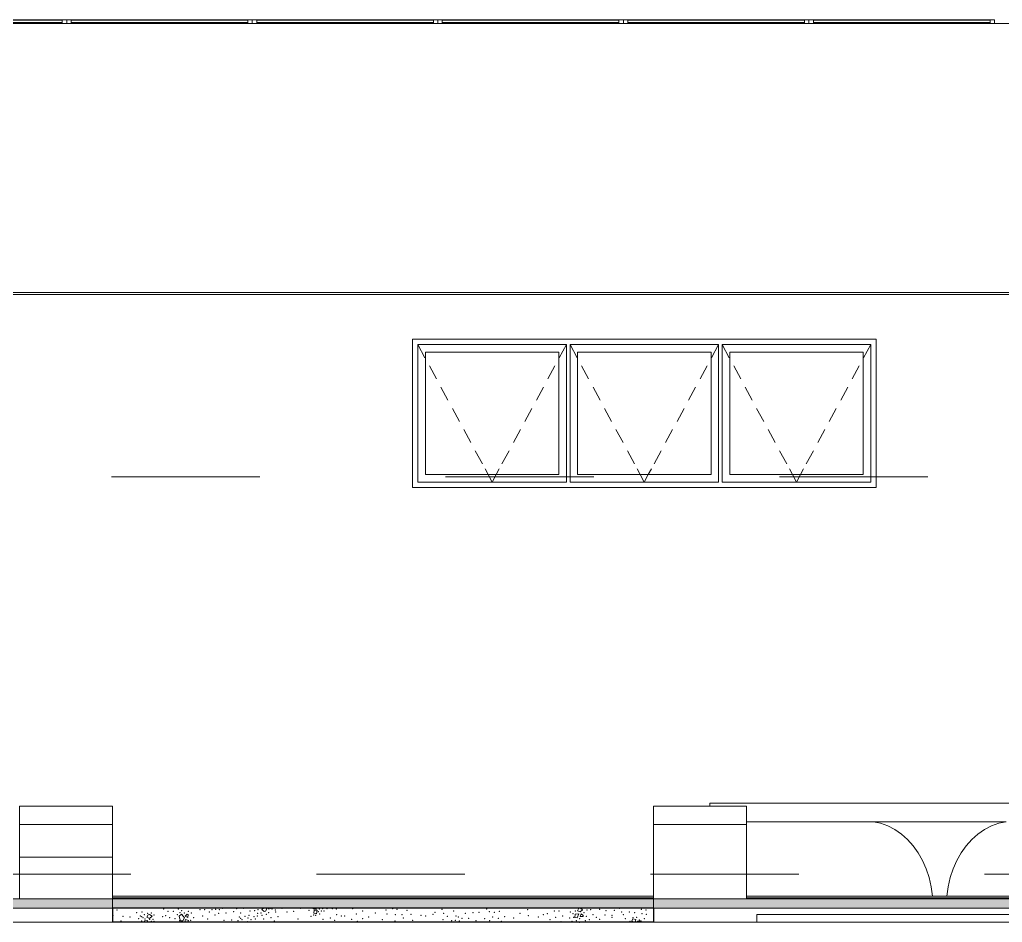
# Model space of a CAD drawing. Header units: metres. Extents: x -77 to 95, y 0 to 9.
# Drawn here: x -52.33 to -47.04, y -0.14 to 4.72 of the extents above; entities that cross this region are included whole.
import ezdxf

# ---------------------------------------------------------------- set-up
doc = ezdxf.new("R2010")
doc.units = ezdxf.units.M
doc.header["$MEASUREMENT"] = 0
doc.linetypes.add('AStair_dashed', pattern=[1.8, 0.8, -1])
for name, color, linetype, lineweight, true_color in [('0_Caneta_No__97', 7, 'Continuous', 5, 0x6b6b6b), ('Janelas Archicad_Caneta_No__9', 7, 'Continuous', 5, 0x020202), ('Janelas Archicad_Caneta_No__97', 7, 'Continuous', 5, 0x6b6b6b), ('LAJES.EST_Caneta_No__95', 7, 'Continuous', 0, 0xaeaeae)]:
    doc.layers.add(name, color=color, linetype=linetype, lineweight=lineweight, true_color=true_color)
for name, color, linetype, lineweight in [('FORRO.EXEC_Caneta_No__241', 7, 'Continuous', 13), ('Janelas Archicad_Caneta_No__241', 7, 'Continuous', 13), ('LAJES.EST_Caneta_No__241', 7, 'Continuous', 13), ('LAJES.EST_Caneta_No__3', 7, 'Continuous', 25), ('PAREDE CONSTRUIR_Caneta_No__241', 7, 'Continuous', 13), ('TERRENO.ARQ_Caneta_No__241', 7, 'Continuous', 13)]:
    doc.layers.add(name, color=color, linetype=linetype, lineweight=lineweight)
doc.layers.add('LAJES.EST', color=7, linetype='Continuous')
doc.layers.add('TERRENO.ARQ', color=7, linetype='Continuous')

# ---------------------------------------------------------------- blocks, each defined once
blk = doc.blocks.new('*X4')
at = {"layer": 'LAJES.EST_Caneta_No__241', "color": 7, "linetype": 'Continuous', "lineweight": 13}
for p, q in [((-51.6466, -0.1136), (-51.6405, -0.1008)), ((-51.6405, -0.1008), (-51.6323, -0.0988)), ((-51.6323, -0.0988), (-51.6196, -0.1088)), ((-51.473, -0.1081), (-51.4613, -0.097)), ((-51.4613, -0.097), (-51.4491, -0.1096)), ((-51.4406, -0.1079), (-51.4296, -0.0977)), ((-51.4296, -0.0977), (-51.4246, -0.0997)), ((-51.4246, -0.0997), (-51.4274, -0.1154)), ((-51.0186, -0.065), (-51.0284, -0.073)), ((-51.0157, -0.083), (-51.0284, -0.073)), ((-51.0076, -0.081), (-51.0157, -0.083)), ((-51.0081, -0.065), (-51.0014, -0.0682)), ((-51.0014, -0.0682), (-51.0076, -0.081)), ((-50.9879, -0.0701), (-50.9942, -0.065)), ((-50.9859, -0.065), (-50.9879, -0.0701)), ((-50.7512, -0.0692), (-50.7495, -0.065)), ((-50.7353, -0.0699), (-50.7512, -0.0692)), ((-50.7469, -0.093), (-50.7462, -0.0764)), ((-50.7469, -0.093), (-50.7339, -0.0959)), ((-50.7462, -0.0764), (-50.7288, -0.0752)), ((-50.734, -0.065), (-50.7353, -0.0699)), ((-50.7288, -0.0752), (-50.7339, -0.0959)), ((-49.3407, -0.1148), (-49.34, -0.0981)), ((-49.34, -0.0981), (-49.3191, -0.0963)), ((-49.3191, -0.0963), (-49.3277, -0.1176)), ((-49.3259, -0.0788), (-49.3197, -0.0661)), ((-49.3125, -0.0852), (-49.3259, -0.0788)), ((-49.3197, -0.0661), (-49.3153, -0.065)), ((-49.3126, -0.1101), (-49.3069, -0.0961)), ((-49.3125, -0.0852), (-49.2989, -0.0741)), ((-49.3104, -0.065), (-49.2989, -0.0741)), ((-49.3069, -0.0961), (-49.2954, -0.1056)), ((-49.2954, -0.1056), (-49.2967, -0.1109)), ((-51.6611, -0.1415), (-51.6608, -0.1329)), ((-51.6608, -0.1329), (-51.6434, -0.1318)), ((-51.6333, -0.12), (-51.6466, -0.1136)), ((-51.6434, -0.1318), (-51.6458, -0.1415)), ((-51.6333, -0.12), (-51.6196, -0.1088)), ((-51.472, -0.1165), (-51.473, -0.1081)), ((-51.472, -0.1165), (-51.4661, -0.1332)), ((-51.4661, -0.1332), (-51.4541, -0.1326)), ((-51.4541, -0.1326), (-51.4449, -0.1166)), ((-51.4491, -0.1096), (-51.4449, -0.1166)), ((-51.443, -0.141), (-51.4389, -0.1256)), ((-51.4397, -0.1415), (-51.443, -0.141)), ((-51.4274, -0.1154), (-51.4406, -0.1079)), ((-51.4389, -0.1256), (-51.4221, -0.1314)), ((-51.4258, -0.1415), (-51.4221, -0.1314)), ((-49.9685, -0.1394), (-49.9732, -0.1415)), ((-49.9685, -0.1394), (-49.9671, -0.1415)), ((-49.3407, -0.1148), (-49.3277, -0.1176)), ((-49.2967, -0.1109), (-49.3126, -0.1101)), ((-49.0285, -0.1231), (-49.033, -0.1356)), ((-49.0162, -0.1414), (-49.033, -0.1356)), ((-49.0285, -0.1231), (-49.012, -0.126)), ((-49.012, -0.126), (-49.0162, -0.1414)), ((-49.001, -0.1344), (-49.0051, -0.1415)), ((-48.989, -0.1337), (-49.001, -0.1344)), ((-48.9862, -0.1415), (-48.989, -0.1337))]:
    blk.add_line(p, q, dxfattribs=at)
for p in [(-51.8312, -0.075), (-51.83, -0.1032), (-51.8074, -0.0749), (-51.7024, -0.0897), (-51.6731, -0.0864), (-51.6613, -0.0997), (-51.6431, -0.0934), (-51.6226, -0.0906), (-51.6095, -0.1025), (-51.5575, -0.0703), (-51.5451, -0.1058), (-51.5339, -0.0823), (-51.5047, -0.0818), (-51.4836, -0.1009), (-51.4783, -0.0689), (-51.4696, -0.0895), (-51.459, -0.0794), (-51.4456, -0.0909), (-51.4232, -0.082), (-51.4079, -0.0905), (-51.3607, -0.0728), (-51.3365, -0.0726), (-51.3112, -0.086), (-51.296, -0.073), (-51.2804, -0.1028), (-51.2764, -0.0711), (-51.2601, -0.0936), (-51.256, -0.073), (-51.2385, -0.0661), (-51.2214, -0.0921), (-51.1797, -0.0845), (-51.1638, -0.0671), (-51.1427, -0.0913), (-51.1279, -0.0662), (-51.0977, -0.1033), (-51.0924, -0.0799), (-51.0663, -0.0779), (-51.0509, -0.0923), (-51.0477, -0.074), (-51.0315, -0.0918), (-51.0271, -0.1043), (-51.003, -0.0992), (-50.9901, -0.0887), (-50.9804, -0.0662), (-50.9723, -0.0701), (-50.9547, -0.0755), (-50.9529, -0.0865), (-50.9189, -0.067), (-50.8926, -0.0863), (-50.8559, -0.0819), (-50.8184, -0.0654), (-50.7728, -0.0771), (-50.749, -0.1013), (-50.7369, -0.1044), (-50.7235, -0.0837), (-50.7176, -0.0694), (-50.716, -0.0959), (-50.7079, -0.0804), (-50.7, -0.0681), (-50.6935, -0.0797), (-50.6767, -0.0688), (-50.6482, -0.0682), (-50.6269, -0.0704), (-50.6236, -0.1002), (-50.5376, -0.0682), (-50.519, -0.0963), (-50.4837, -0.0813), (-50.4168, -0.0907), (-50.3591, -0.0751), (-50.3526, -0.0966), (-50.3229, -0.0675), (-50.3079, -0.1001), (-50.2986, -0.0713), (-50.273, -0.1), (-50.2446, -0.0769), (-50.2238, -0.0984), (-50.1693, -0.103), (-50.1054, -0.0983), (-50.094, -0.087), (-50.056, -0.0711), (-50.048, -0.0934), (-49.9931, -0.0801), (-49.9305, -0.0927), (-49.8902, -0.0889), (-49.8581, -0.0868), (-49.8153, -0.0692), (-49.8024, -0.0841), (-49.7755, -0.087), (-49.7478, -0.0817), (-49.636, -0.0931), (-49.5956, -0.0742), (-49.5445, -0.0651), (-49.5111, -0.1), (-49.4888, -0.0952), (-49.4507, -0.081), (-49.4271, -0.081), (-49.3651, -0.0867), (-49.3511, -0.0951), (-49.339, -0.0796), (-49.2907, -0.0888), (-49.2758, -0.0751), (-49.2559, -0.0739), (-49.2437, -0.0999), (-49.2068, -0.0712), (-49.1777, -0.1013), (-49.1722, -0.0778), (-49.1411, -0.1043), (-49.1278, -0.0761), (-49.1016, -0.0657), (-49.0894, -0.085), (-49.0797, -0.0998), (-49.047, -0.0857), (-49.0194, -0.0894), (-48.9823, -0.0712), (-48.9784, -0.0953), (-48.9576, -0.0746), (-48.9557, -0.0986), (-51.7858, -0.1346), (-51.7761, -0.1095), (-51.7375, -0.1129), (-51.691, -0.1221), (-51.6825, -0.1066), (-51.6762, -0.1348), (-51.6758, -0.1117), (-51.6676, -0.1156), (-51.6566, -0.1234), (-51.638, -0.1402), (-51.6321, -0.126), (-51.6225, -0.1369), (-51.6146, -0.1247), (-51.608, -0.1363), (-51.5993, -0.1393), (-51.562, -0.1103), (-51.525, -0.1162), (-51.4963, -0.1215), (-51.4713, -0.1324), (-51.4613, -0.1374), (-51.4109, -0.1301), (-51.3944, -0.116), (-51.3471, -0.1079), (-51.3199, -0.1238), (-51.2323, -0.1302), (-51.1902, -0.129), (-51.1561, -0.1318), (-51.1491, -0.1129), (-51.1415, -0.1198), (-51.1342, -0.127), (-51.1185, -0.1085), (-51.1035, -0.1384), (-51.103, -0.118), (-51.0863, -0.1275), (-51.0696, -0.1109), (-51.0636, -0.1235), (-51.0511, -0.1074), (-51.0511, -0.1405), (-51.0183, -0.124), (-50.9791, -0.1169), (-50.9598, -0.1346), (-50.9398, -0.1117), (-50.8334, -0.1233), (-50.7633, -0.11), (-50.6976, -0.126), (-50.6594, -0.1188), (-50.6344, -0.13), (-50.5996, -0.1067), (-50.5816, -0.1074), (-50.5442, -0.1245), (-50.5129, -0.1368), (-50.4842, -0.1218), (-50.4527, -0.1124), (-50.3788, -0.1279), (-50.3095, -0.1345), (-50.2658, -0.1187), (-50.2154, -0.1306), (-50.145, -0.1067), (-50.0521, -0.1279), (-50.0282, -0.1088), (-50.0041, -0.1331), (-49.9852, -0.1306), (-49.9818, -0.1073), (-49.9695, -0.1137), (-49.9635, -0.1347), (-49.9492, -0.1198), (-49.9138, -0.1192), (-49.8739, -0.1334), (-49.8272, -0.1224), (-49.7994, -0.1324), (-49.7834, -0.1131), (-49.7541, -0.1193), (-49.7362, -0.1365), (-49.7185, -0.1117), (-49.6713, -0.1188), (-49.5922, -0.106), (-49.5376, -0.1133), (-49.4741, -0.1279), (-49.4434, -0.1151), (-49.4155, -0.1385), (-49.4073, -0.108), (-49.368, -0.1188), (-49.3554, -0.1359), (-49.3476, -0.1155), (-49.3327, -0.1318), (-49.3161, -0.1413), (-49.3156, -0.1209), (-49.2848, -0.1323), (-49.279, -0.1099), (-49.263, -0.1276), (-49.2243, -0.1144), (-49.2073, -0.1258), (-49.1413, -0.1148), (-49.0694, -0.1213), (-49.0442, -0.1369), (-49.0282, -0.1162), (-49.0076, -0.1155), (-48.9938, -0.1296), (-48.9838, -0.1346), (-48.9664, -0.1212)]:
    blk.add_point(p, dxfattribs=at)

msp = doc.modelspace()

# ---------------------------------------------------------------- hatches: boundary and pattern name
at = {"layer": 'LAJES.EST_Caneta_No__95', "linetype": 'Continuous', "lineweight": 0, "true_color": 0xaeaeae}
msp.add_hatch(color=253, dxfattribs=at).paths.add_polyline_path([(-51.8328, -0.015), (-51.8328, -0.065), (-48.9163, -0.065), (-48.9163, -0.015)])
at = {"layer": 'TERRENO.ARQ', "linetype": 'Continuous', "lineweight": 0, "true_color": 0x8fbf7f}
for points in [[(-54.116, -0.065), (-51.8328, -0.065), (-51.8328, -0.015), (-54.116, -0.015)], [(-48.9163, -0.015), (-48.9163, -0.065), (-44.3609, -0.065), (-44.3609, -0.015)]]:
    msp.add_hatch(color=73, dxfattribs=at).paths.add_polyline_path(points)

# ---------------------------------------------------------------- linework, layer by layer
at = {"layer": '0_Caneta_No__97', "color": 251, "linetype": 'AStair_dashed', "lineweight": 5, "true_color": 0x6b6b6b}
msp.add_lwpolyline([(-44.5331, 0.1186), (-53.6382, 0.1186), (-53.6382, 2.2578), (-44.5331, 2.2578)], close=True, dxfattribs=at)
at = {"layer": 'FORRO.EXEC_Caneta_No__241', "color": 7, "linetype": 'Continuous', "lineweight": 13}
msp.add_line((-56.414, 3.24), (-44.014, 3.24), dxfattribs=at)
at = {"layer": 'Janelas Archicad_Caneta_No__241', "color": 7, "linetype": 'Continuous', "lineweight": 13}
for p, q in [((-50.2165, 2.2), (-50.2165, 3)), ((-50.2165, 3), (-47.7165, 3)), ((-47.7165, 3), (-47.7165, 2.2)), ((-47.7165, 2.2), (-50.2165, 2.2))]:
    msp.add_line(p, q, dxfattribs=at)
at = {"layer": 'Janelas Archicad_Caneta_No__9', "color": 18, "linetype": 'Continuous', "lineweight": 5, "true_color": 0x020202}
for p, q in [((-50.1865, 2.97), (-50.1865, 2.93)), ((-49.3865, 2.97), (-50.1865, 2.97)), ((-49.3865, 2.93), (-49.3865, 2.97)), ((-49.3665, 2.97), (-49.3665, 2.93)), ((-48.5665, 2.97), (-49.3665, 2.97)), ((-48.5665, 2.93), (-48.5665, 2.97)), ((-48.5465, 2.97), (-48.5465, 2.93)), ((-47.7465, 2.97), (-48.5465, 2.97)), ((-47.7465, 2.93), (-47.7465, 2.97)), ((-50.1865, 2.93), (-50.1865, 2.27)), ((-50.1465, 2.27), (-50.1465, 2.93)), ((-50.1465, 2.93), (-49.4265, 2.93)), ((-49.4265, 2.93), (-49.4265, 2.27)), ((-49.3865, 2.27), (-49.3865, 2.93)), ((-49.3665, 2.93), (-49.3665, 2.27)), ((-49.3265, 2.27), (-49.3265, 2.93)), ((-49.3265, 2.93), (-48.6065, 2.93)), ((-48.6065, 2.93), (-48.6065, 2.27)), ((-48.5665, 2.27), (-48.5665, 2.93)), ((-48.5465, 2.93), (-48.5465, 2.27)), ((-48.5065, 2.27), (-48.5065, 2.93)), ((-48.5065, 2.93), (-47.7865, 2.93)), ((-47.7865, 2.93), (-47.7865, 2.27)), ((-47.7465, 2.27), (-47.7465, 2.93)), ((-50.1865, 2.27), (-50.1865, 2.23)), ((-50.1865, 2.23), (-49.3865, 2.23)), ((-49.4265, 2.27), (-50.1465, 2.27)), ((-49.3865, 2.23), (-49.3865, 2.27)), ((-49.3665, 2.27), (-49.3665, 2.23)), ((-49.3665, 2.23), (-48.5665, 2.23)), ((-48.6065, 2.27), (-49.3265, 2.27)), ((-48.5665, 2.23), (-48.5665, 2.27)), ((-48.5465, 2.27), (-48.5465, 2.23)), ((-48.5465, 2.23), (-47.7465, 2.23)), ((-47.7865, 2.27), (-48.5065, 2.27)), ((-47.7465, 2.23), (-47.7465, 2.27))]:
    msp.add_line(p, q, dxfattribs=at)
at = {"layer": 'Janelas Archicad_Caneta_No__97', "color": 251, "linetype": 'Continuous', "lineweight": 5, "true_color": 0x6b6b6b}
for p, q in [((-50.1865, 2.97), (-50.1485, 2.8996)), ((-49.3865, 2.97), (-49.4246, 2.8996)), ((-49.3665, 2.97), (-49.3285, 2.8996)), ((-48.5665, 2.97), (-48.6046, 2.8996)), ((-48.5465, 2.97), (-48.5085, 2.8996)), ((-47.7465, 2.97), (-47.7846, 2.8996)), ((-50.1247, 2.8556), (-50.0867, 2.7853)), ((-49.4484, 2.8556), (-49.4864, 2.7853)), ((-49.3047, 2.8556), (-49.2667, 2.7853)), ((-48.6284, 2.8556), (-48.6664, 2.7853)), ((-48.4847, 2.8556), (-48.4467, 2.7853)), ((-47.8084, 2.8556), (-47.8464, 2.7853)), ((-50.0629, 2.7413), (-50.0249, 2.6709)), ((-49.5102, 2.7413), (-49.5482, 2.6709)), ((-49.2429, 2.7413), (-49.2049, 2.6709)), ((-48.6902, 2.7413), (-48.7282, 2.6709)), ((-48.4229, 2.7413), (-48.3849, 2.6709)), ((-47.8702, 2.7413), (-47.9082, 2.6709)), ((-50.0011, 2.6269), (-49.963, 2.5565)), ((-49.572, 2.6269), (-49.61, 2.5565)), ((-49.1811, 2.6269), (-49.143, 2.5565)), ((-48.752, 2.6269), (-48.79, 2.5565)), ((-48.3611, 2.6269), (-48.323, 2.5565)), ((-47.932, 2.6269), (-47.97, 2.5565)), ((-49.9393, 2.5126), (-49.9012, 2.4422)), ((-49.6338, 2.5126), (-49.6718, 2.4422)), ((-49.1193, 2.5126), (-49.0812, 2.4422)), ((-48.8138, 2.5126), (-48.8518, 2.4422)), ((-48.2993, 2.5126), (-48.2612, 2.4422)), ((-47.9938, 2.5126), (-48.0318, 2.4422)), ((-49.8774, 2.3982), (-49.8394, 2.3278)), ((-49.6956, 2.3982), (-49.7337, 2.3278)), ((-49.0574, 2.3982), (-49.0194, 2.3278)), ((-48.8756, 2.3982), (-48.9137, 2.3278)), ((-48.2374, 2.3982), (-48.1994, 2.3278)), ((-48.0556, 2.3982), (-48.0937, 2.3278)), ((-49.8246, 2.3004), (-49.8082, 2.27)), ((-49.7485, 2.3004), (-49.7649, 2.27)), ((-49.0046, 2.3004), (-48.9882, 2.27)), ((-48.9285, 2.3004), (-48.9449, 2.27)), ((-48.1846, 2.3004), (-48.1682, 2.27)), ((-48.1085, 2.3004), (-48.1249, 2.27)), ((-49.8082, 2.27), (-49.7865, 2.23)), ((-49.7649, 2.27), (-49.7865, 2.23)), ((-48.9882, 2.27), (-48.9665, 2.23)), ((-48.9449, 2.27), (-48.9665, 2.23)), ((-48.1682, 2.27), (-48.1465, 2.23)), ((-48.1249, 2.27), (-48.1465, 2.23))]:
    msp.add_line(p, q, dxfattribs=at)
at = {"layer": 'LAJES.EST_Caneta_No__241', "color": 7, "linetype": 'Continuous', "lineweight": 13}
for p, q in [((-51.8328, 0.485), (-52.3328, 0.485)), ((-48.4163, 0.485), (-48.9163, 0.485)), ((-48.614, 0.485), (-48.614, 0.5)), ((-48.614, 0.5), (-44.934, 0.5)), ((-52.3328, 0.385), (-51.8328, 0.385)), ((-48.9163, 0.385), (-48.4163, 0.385)), ((-48.4163, 0.4), (-47.734, 0.4)), ((-47.734, 0.4), (-47.334, 0.4)), ((-47.734, 0.4), (-47.6938, 0.3918)), ((-47.6938, 0.3918), (-47.6546, 0.3779)), ((-47.6546, 0.3779), (-47.6169, 0.3586)), ((-47.334, 0.4), (-47.2175, 0.4)), ((-47.2175, 0.4), (-47.2087, 0.4)), ((-47.2022, 0.4), (-47.2087, 0.4)), ((-47.2022, 0.4), (-47.1412, 0.4)), ((-47.1412, 0.4), (-47.1324, 0.4)), ((-47.133, 0.3586), (-47.0953, 0.3779)), ((-47.1324, 0.4), (-47.0158, 0.4)), ((-47.0953, 0.3779), (-47.0561, 0.3918)), ((-47.0561, 0.3918), (-47.0158, 0.4)), ((-47.6169, 0.3586), (-47.5812, 0.3341)), ((-47.5812, 0.3341), (-47.5479, 0.3046)), ((-47.202, 0.3046), (-47.1687, 0.3341)), ((-47.1687, 0.3341), (-47.133, 0.3586)), ((-47.5479, 0.3046), (-47.5175, 0.2707)), ((-47.5175, 0.2707), (-47.4903, 0.2327)), ((-47.2596, 0.2327), (-47.2324, 0.2707)), ((-47.2324, 0.2707), (-47.202, 0.3046)), ((-47.4903, 0.2327), (-47.4668, 0.1911)), ((-47.2831, 0.1911), (-47.2596, 0.2327)), ((-52.3328, 0.2097), (-52.3328, 0.1761)), ((-52.3328, 0.2097), (-51.8328, 0.2097)), ((-52.3328, 0.1761), (-52.3328, 0.1314)), ((-51.8328, 0.2097), (-51.8328, 0.1761)), ((-51.8328, 0.1761), (-51.8328, 0.1314)), ((-47.4668, 0.1911), (-47.4472, 0.1464)), ((-47.3027, 0.1464), (-47.2831, 0.1911)), ((-52.3328, 0.1314), (-52.3328, 0.0843)), ((-51.8328, 0.1314), (-51.8328, 0.0843)), ((-47.4472, 0.1464), (-47.4317, 0.0993)), ((-47.3182, 0.0993), (-47.3027, 0.1464)), ((-52.3328, 0.0843), (-52.3328, 0.0353)), ((-51.8328, 0.0843), (-51.8328, 0.0353)), ((-47.4317, 0.0993), (-47.4206, 0.0503)), ((-47.3293, 0.0503), (-47.3182, 0.0993)), ((-52.3328, 0.0353), (-52.3328, -0.015)), ((-51.8328, 0.0353), (-51.8328, -0.015)), ((-51.8328, 0), (-48.9163, 0)), ((-48.4163, 0), (-47.414, 0)), ((-47.4206, 0.0503), (-47.414, 0)), ((-47.414, 0), (-47.3358, 0)), ((-47.3358, 0), (-47.3293, 0.0503)), ((-47.3358, 0), (-45.814, 0)), ((-48.9163, -0.01), (-51.8328, -0.01)), ((-48.9163, -0.015), (-51.8328, -0.015)), ((-44.014, -0.01), (-48.4163, -0.01)), ((-54.116, -0.1415), (-51.8328, -0.1415)), ((-48.9163, -0.1415), (-48.3598, -0.1415))]:
    msp.add_line(p, q, dxfattribs=at)
at = {"layer": 'LAJES.EST_Caneta_No__241', "color": 7, "linetype": 'Continuous', "lineweight": 13, "flags": 128}
for points in [[(-52.3328, 0.485), (-52.3328, 0.385), (-52.3328, 0.2097)], [(-51.8328, 0.2097), (-51.8328, 0.385), (-51.8328, 0.485)], [(-48.9163, 0.485), (-48.9163, 0.385), (-48.9163, -0.015)], [(-48.4163, -0.015), (-48.4163, 0.385), (-48.4163, 0.485)]]:
    msp.add_lwpolyline(points, dxfattribs=at)
at = {"layer": 'LAJES.EST_Caneta_No__3', "color": 7, "linetype": 'Continuous', "lineweight": 25}
for p, q in [((-51.8328, -0.065), (-51.8328, -0.1415)), ((-48.9163, -0.065), (-51.8328, -0.065)), ((-48.9163, -0.065), (-48.9163, -0.1415)), ((-48.9163, -0.1415), (-51.8328, -0.1415))]:
    msp.add_line(p, q, dxfattribs=at)
at = {"layer": 'LAJES.EST_Caneta_No__95', "color": 253, "linetype": 'Continuous', "lineweight": 0, "true_color": 0xaeaeae}
for p, q in [((-52.0792, 4.7203), (-53.0792, 4.7203)), ((-53.0552, 4.7179), (-52.1032, 4.7179)), ((-52.1032, 4.7179), (-52.1032, 4.7)), ((-51.0792, 4.7203), (-52.0792, 4.7203)), ((-52.0792, 4.7), (-52.0792, 4.7203)), ((-52.0552, 4.7), (-52.0552, 4.7179)), ((-52.0552, 4.7179), (-51.1032, 4.7179)), ((-51.1032, 4.7179), (-51.1032, 4.7)), ((-50.0792, 4.7203), (-51.0792, 4.7203)), ((-51.0792, 4.7), (-51.0792, 4.7203)), ((-51.0552, 4.7), (-51.0552, 4.7179)), ((-51.0552, 4.7179), (-50.1032, 4.7179)), ((-50.1032, 4.7179), (-50.1032, 4.7)), ((-49.0792, 4.7203), (-50.0792, 4.7203)), ((-50.0792, 4.7), (-50.0792, 4.7203)), ((-50.0552, 4.7), (-50.0552, 4.7179)), ((-50.0552, 4.7179), (-49.1032, 4.7179)), ((-49.1032, 4.7179), (-49.1032, 4.7)), ((-48.0792, 4.7203), (-49.0792, 4.7203)), ((-49.0792, 4.7203), (-49.0792, 4.7)), ((-49.0552, 4.7), (-49.0552, 4.7179)), ((-49.0552, 4.7179), (-48.1032, 4.7179)), ((-48.1032, 4.7179), (-48.1032, 4.7)), ((-47.0792, 4.7203), (-48.0792, 4.7203)), ((-48.0792, 4.7), (-48.0792, 4.7203)), ((-48.0552, 4.7), (-48.0552, 4.7179)), ((-48.0552, 4.7179), (-47.1032, 4.7179)), ((-47.1032, 4.7179), (-47.1032, 4.7)), ((-47.0792, 4.7), (-47.0792, 4.7203)), ((-52.1032, 4.7055), (-53.0552, 4.7055)), ((-51.1032, 4.7055), (-52.0552, 4.7055)), ((-50.1032, 4.7055), (-51.0552, 4.7055)), ((-49.1032, 4.7055), (-50.0552, 4.7055)), ((-48.1032, 4.7055), (-49.0552, 4.7055)), ((-47.1032, 4.7055), (-48.0552, 4.7055))]:
    msp.add_line(p, q, dxfattribs=at)
at = {"layer": 'PAREDE CONSTRUIR_Caneta_No__241', "color": 7, "linetype": 'Continuous', "lineweight": 13}
for p, q in [((-44.014, 4.7), (-66.484, 4.7)), ((-44.014, 3.25), (-56.414, 3.25)), ((-48.3598, -0.1), (-46.9898, -0.1)), ((-48.3598, -0.1), (-48.3598, -0.1415)), ((-48.3598, -0.1415), (-46.9898, -0.1415))]:
    msp.add_line(p, q, dxfattribs=at)
at = {"layer": 'TERRENO.ARQ_Caneta_No__241', "color": 7, "linetype": 'Continuous', "lineweight": 13}
for p, q in [((-51.8328, -0.015), (-54.116, -0.015)), ((-51.8328, -0.015), (-51.8328, -0.065)), ((-48.9163, -0.015), (-48.9163, -0.065)), ((-48.4163, -0.015), (-48.9163, -0.015)), ((-44.3609, -0.015), (-48.4163, -0.015)), ((-51.8328, -0.065), (-54.116, -0.065)), ((-44.3609, -0.065), (-48.9163, -0.065))]:
    msp.add_line(p, q, dxfattribs=at)

# ---------------------------------------------------------------- block references
at = {"layer": 'LAJES.EST', "lineweight": 0}
msp.add_blockref('*X4', (0, 0), dxfattribs=at)

doc.saveas('drawing.dxf')
